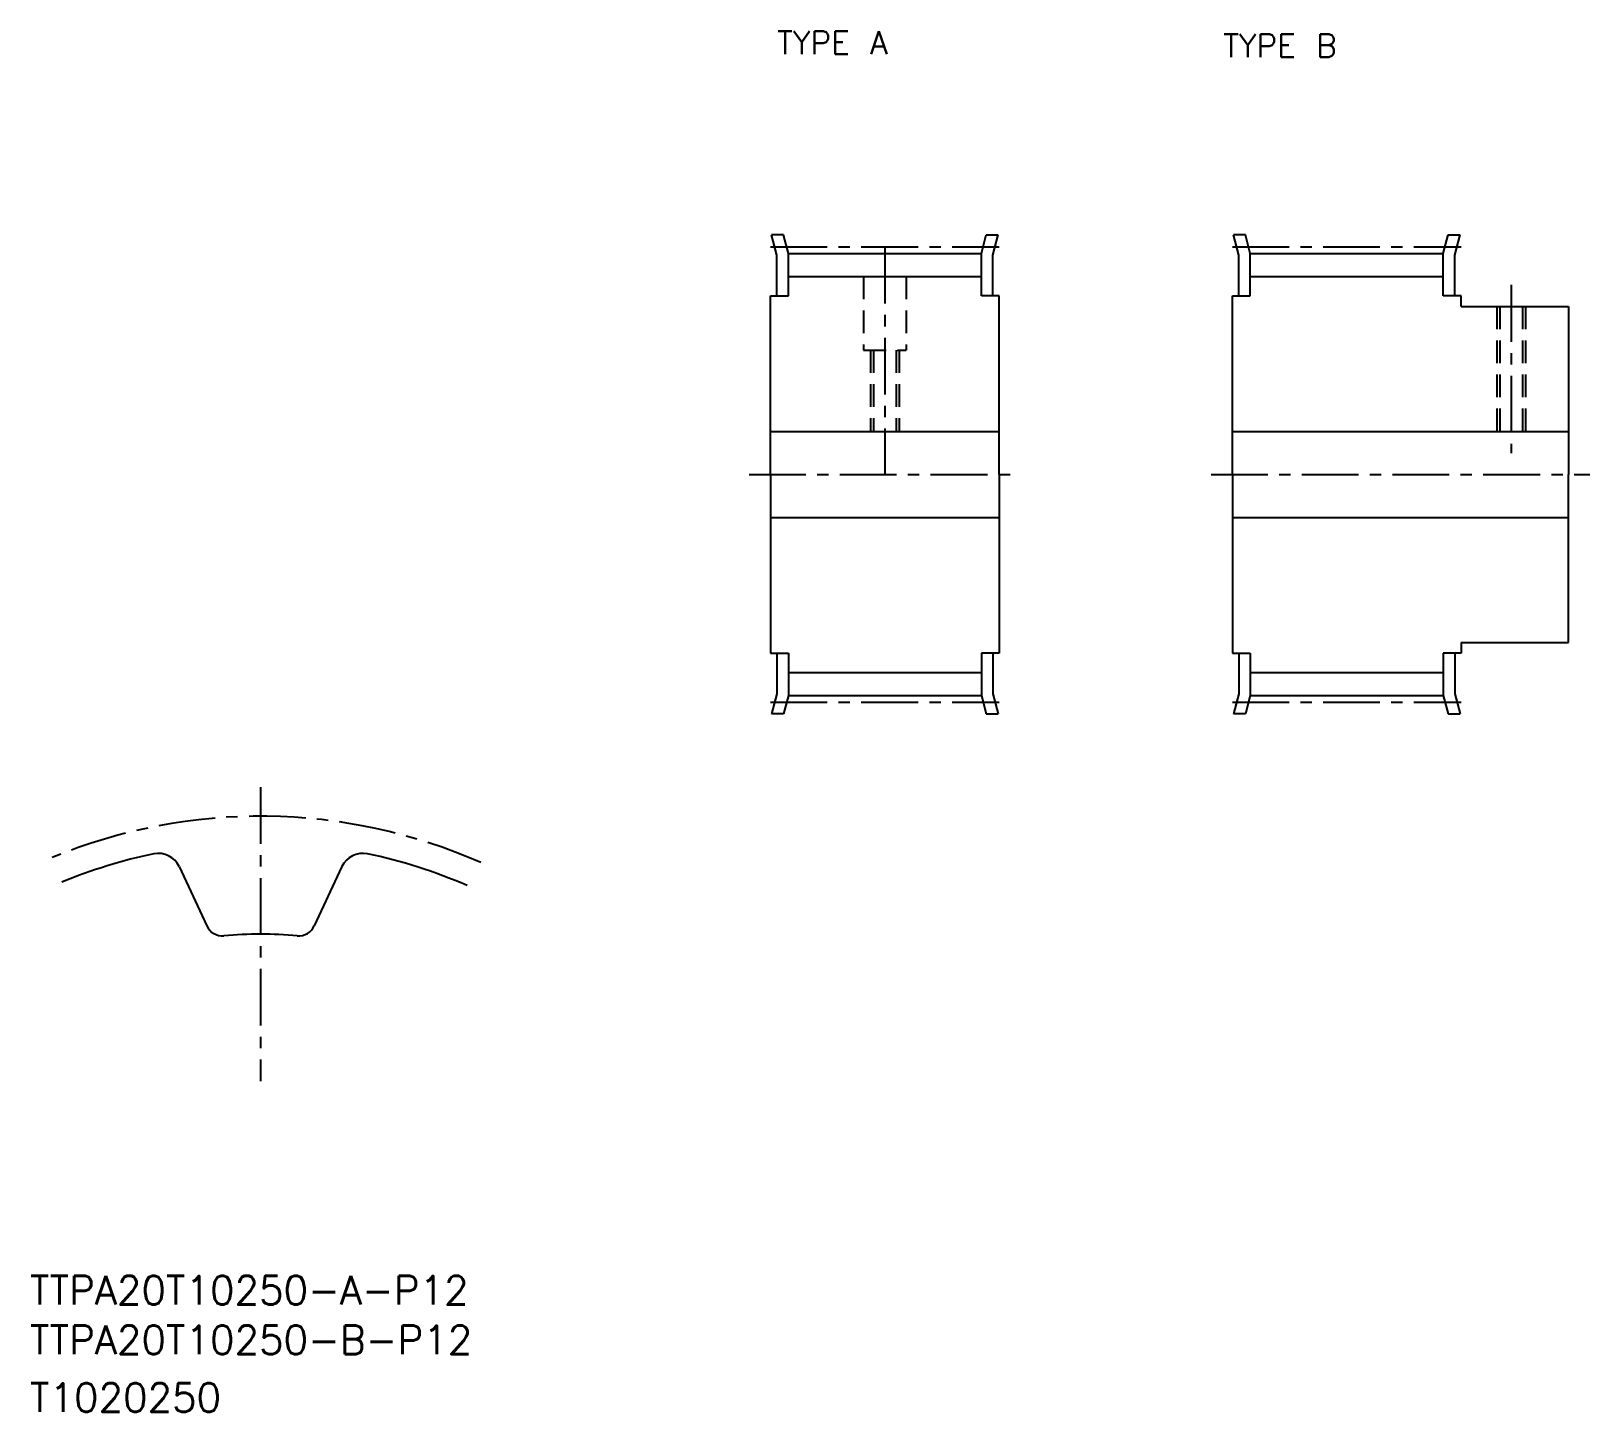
# Model space of a CAD drawing. Extents: x 10 to 228, y 10 to 203.
import ezdxf

# ---------------------------------------------------------------- set-up
doc = ezdxf.new("R2010")
doc.units = 0
doc.header["$LTSCALE"] = 0.25
doc.linetypes.add('CENTER', pattern=[50.8, 31.75, -6.35, 6.35, -6.35])
doc.linetypes.add('DASHED', pattern=[19.05, 12.7, -6.35])
doc.layers.get('0').update_dxf_attribs({"linetype": 'CONTINUOUS'})
doc.layers.add('CENTER', color=1, linetype='CENTER')
doc.styles.get("Standard").update_dxf_attribs({"font": 'txt.shx'})

msp = doc.modelspace()

# ---------------------------------------------------------------- linework, layer by layer
for p, q in [((114.52, 171.79), (113.76, 174.6)), ((115.42, 174.6), (113.76, 174.6)), ((116.12, 172), (115.42, 174.6)), ((143.12, 172), (143.81, 174.6)), ((143.81, 174.6), (145.47, 174.6)), ((144.72, 171.79), (145.47, 174.6)), ((179.15, 171.79), (178.4, 174.6)), ((180.06, 174.6), (178.4, 174.6)), ((180.75, 172), (180.06, 174.6)), ((207.75, 172), (208.45, 174.6)), ((208.45, 174.6), (210.11, 174.6)), ((209.35, 171.79), (210.11, 174.6)), ((114.52, 166.1), (114.52, 171.79)), ((116.12, 166.1), (116.12, 172)), ((116.12, 172), (143.12, 172)), ((143.12, 166.1), (143.12, 172)), ((144.72, 166.1), (144.72, 171.79)), ((179.15, 166.1), (179.15, 171.79)), ((180.75, 172), (207.75, 172)), ((180.75, 166.1), (180.75, 172)), ((207.75, 166.1), (207.75, 172)), ((209.35, 166.1), (209.35, 171.79)), ((116.12, 168.8), (143.12, 168.8)), ((180.75, 168.8), (207.75, 168.8)), ((113.62, 141.1), (113.62, 166.1)), ((113.62, 166.1), (116.12, 166.1)), ((145.62, 166.1), (143.12, 166.1)), ((145.62, 141.1), (145.62, 166.1)), ((178.25, 141.1), (178.25, 166.1)), ((178.25, 166.1), (180.75, 166.1)), ((210.25, 166.1), (207.75, 166.1)), ((210.25, 164.6), (210.25, 166.1)), ((210.25, 164.6), (225.25, 164.6)), ((225.25, 164.6), (225.25, 141.1)), ((113.62, 147.1), (145.62, 147.1)), ((178.25, 147.1), (225.25, 147.1)), ((113.62, 141.1), (113.62, 116.1)), ((145.62, 141.1), (145.62, 116.1)), ((178.25, 141.1), (178.25, 116.1)), ((225.25, 117.6), (225.25, 141.1)), ((113.62, 135.1), (145.62, 135.1)), ((178.25, 135.1), (225.25, 135.1)), ((113.62, 116.1), (116.12, 116.1)), ((114.52, 116.1), (114.52, 110.41)), ((116.12, 116.1), (116.12, 110.2)), ((143.12, 116.1), (143.12, 110.2)), ((145.62, 116.1), (143.12, 116.1)), ((144.72, 116.1), (144.72, 110.41)), ((178.25, 116.1), (180.75, 116.1)), ((179.15, 116.1), (179.15, 110.41)), ((180.75, 116.1), (180.75, 110.2)), ((207.75, 116.1), (207.75, 110.2)), ((210.25, 116.1), (207.75, 116.1)), ((209.35, 116.1), (209.35, 110.41)), ((210.25, 117.6), (225.25, 117.6)), ((210.25, 117.6), (210.25, 116.1)), ((116.12, 113.4), (143.12, 113.4)), ((180.75, 113.4), (207.75, 113.4)), ((114.52, 110.41), (113.76, 107.6)), ((116.12, 110.2), (115.42, 107.6)), ((116.12, 110.2), (143.12, 110.2)), ((143.12, 110.2), (143.81, 107.6)), ((144.72, 110.41), (145.47, 107.6)), ((179.15, 110.41), (178.4, 107.6)), ((180.75, 110.2), (180.06, 107.6)), ((180.75, 110.2), (207.75, 110.2)), ((207.75, 110.2), (208.45, 107.6)), ((209.35, 110.41), (210.11, 107.6)), ((115.42, 107.6), (113.76, 107.6)), ((143.81, 107.6), (145.47, 107.6)), ((180.06, 107.6), (178.4, 107.6)), ((208.45, 107.6), (210.11, 107.6)), ((30.87, 86.26), (34.75, 77.95)), ((53.66, 86.26), (49.79, 77.95))]:
    msp.add_line(p, q)
at = {"color": 3, "linetype": 'DASHED'}
for p, q in [((126.62, 168.8), (126.62, 158.5)), ((132.62, 168.8), (132.62, 158.5)), ((215.25, 164.6), (215.25, 147.1)), ((215.65, 164.6), (215.65, 147.1)), ((218.85, 164.6), (218.85, 147.1)), ((219.25, 164.6), (219.25, 147.1)), ((126.62, 158.5), (132.62, 158.5)), ((127.62, 158.5), (127.62, 147.1)), ((128.02, 158.5), (128.02, 147.1)), ((131.22, 158.5), (131.22, 147.1)), ((131.62, 158.5), (131.62, 147.1))]:
    msp.add_line(p, q, dxfattribs=at)
for centre, radius, start, end in [((42.27, 16.9), 72.7, 101.8695, 112.4966), ((27.97, 84.91), 3.2, 25, 101.8695), ((56.56, 84.91), 3.2, 78.1305, 155), ((42.27, 16.9), 72.7, 66.577, 78.1305), ((36.92, 78.97), 2.4, 205, 274.9213), ((42.27, 16.9), 59.9, 85.0787, 94.9213), ((47.61, 78.97), 2.4, 265.0787, 335)]:
    msp.add_arc(centre, radius, start, end)
at = {"layer": 'CENTER'}
for p, q in [((113.62, 172.93), (145.62, 172.93)), ((129.62, 172.93), (129.62, 141.1)), ((178.25, 172.93), (210.25, 172.93)), ((217.25, 167.6), (217.25, 144.1)), ((110.62, 141.1), (148.62, 141.1)), ((175.25, 141.1), (228.25, 141.1)), ((113.62, 109.27), (145.62, 109.27)), ((178.25, 109.27), (210.25, 109.27))]:
    msp.add_line(p, q, dxfattribs=at)
at = {"layer": 'CENTER', "color": 1, "linetype": 'CENTER'}
msp.add_line((42.27, 97.36), (42.27, 56.23), dxfattribs=at)
msp.add_arc((42.27, 16.9), 76.4, 66.2136, 112.4493, dxfattribs=at)

# ---------------------------------------------------------------- texts
for s, height, p in [('TYPE A', 3.2, (114.56, 199.9)), ('TYPE B', 3.2, (176.97, 199.48)), ('TTPA20T10250-A-P12', 4, (10, 25)), ('TTPA20T10250-B-P12', 4, (10, 18.07)), ('T1020250', 4, (10, 10))]:
    msp.add_text(s, height=height).set_placement(p)

doc.saveas('drawing.dxf')
